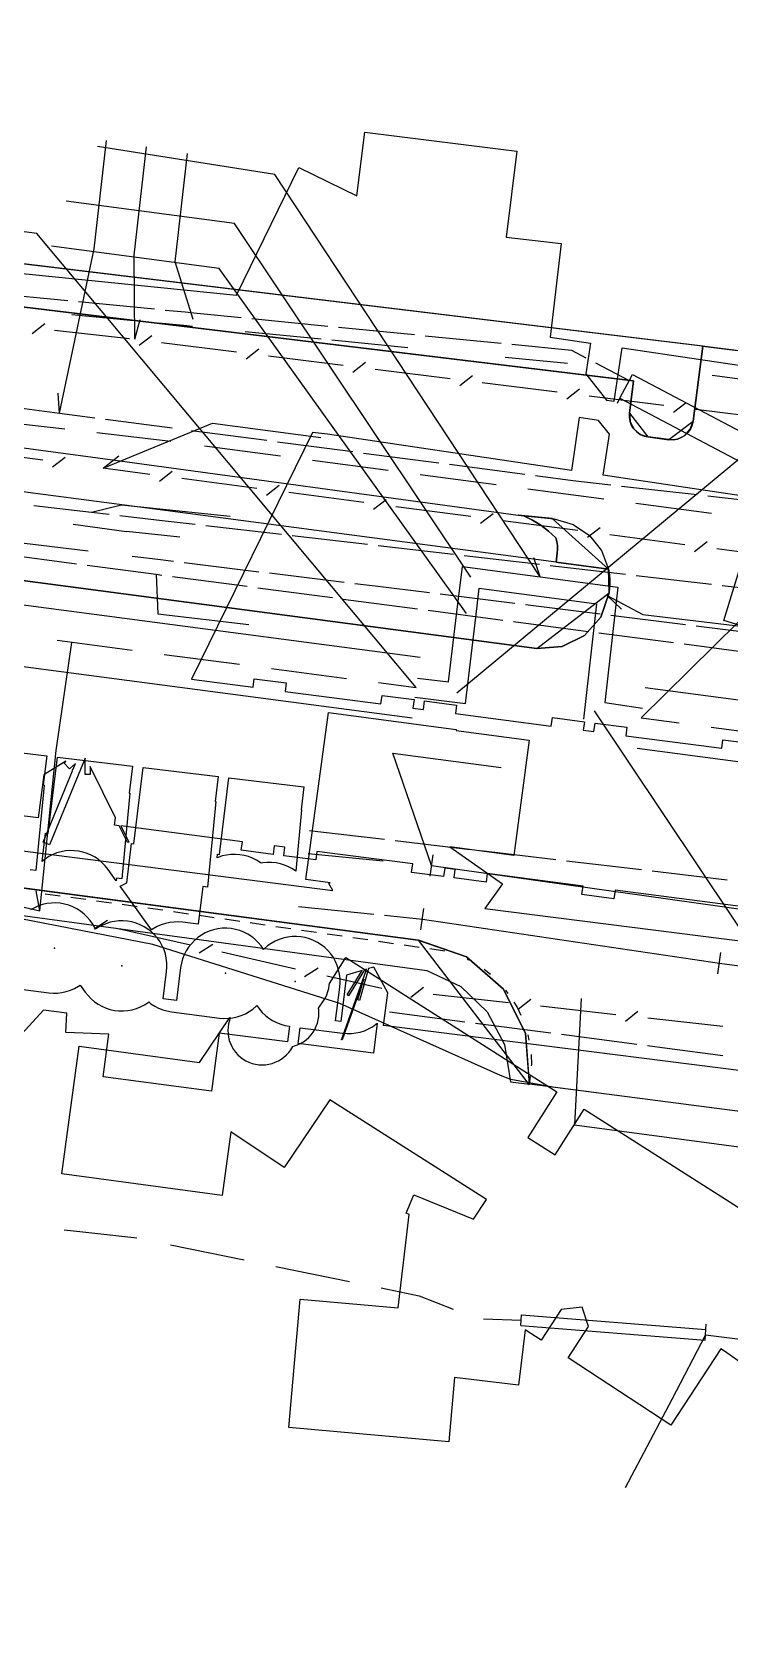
# Model space of a CAD drawing. Header units: metres. Extents: x -3782 to -2031, y 18790 to 19846.
# Drawn here: x -3249.8 to -3217.3, y 18881 to 18955.7 of the extents above; entities that cross this region are included whole.
import ezdxf

# ---------------------------------------------------------------- set-up
doc = ezdxf.new("R2010")
doc.units = ezdxf.units.M
for name, color, linetype in [('BOUNDARY', 7, 'Continuous'), ('CURB', 7, 'Continuous'), ('ELECTR_CABLE', 7, 'Continuous'), ('ELECTR_CABLE_COMM', 7, 'Continuous'), ('GRASS', 7, 'Continuous'), ('GROUND', 7, 'Continuous'), ('HEAT', 7, 'Continuous'), ('OVERHEAD_POWER_LINE', 7, 'Continuous'), ('ROAD', 7, 'Continuous'), ('SEWER', 7, 'Continuous'), ('SIDEWALK_PATH', 7, 'Continuous'), ('TREE', 7, 'Continuous'), ('WATER_PIPELINE', 7, 'Continuous')]:
    doc.layers.add(name, color=color, linetype=linetype)

msp = doc.modelspace()

# ---------------------------------------------------------------- linework, layer by layer
at = {"layer": 'BOUNDARY'}
for points in [[(-3328.35, 18955.694), (-3287.413, 18949.71), (-3284.272, 18949.094), (-3274.581, 18947.801), (-3273.478, 18947.722), (-3266.301, 18946.854), (-3218.684, 18941.094), (-3213.174, 18940.405), (-3211.904, 18940.226), (-3211.872, 18940.221), (-3208.336, 18939.484), (-3198.187, 18938.041), (-3192.293, 18937.586), (-3173.446, 18935.182), (-3154.322, 18932.744)], [(-2994.569, 18881.013), (-3030.502, 18885.663), (-3077.579, 18891.813), (-3127.214, 18898.373), (-3187.592, 18906.362), (-3194.536, 18906.975), (-3201.507, 18906.98), (-3208.452, 18906.379), (-3214.486, 18905.321), (-3214.842, 18905.279), (-3216.801, 18905.435), (-3225.513, 18906.565), (-3227.463, 18906.917), (-3227.954, 18907.112), (-3235.425, 18910.455), (-3244.131, 18913.21), (-3253.094, 18914.954), (-3281.775, 18918.855), (-3282.067, 18918.894), (-3491.403, 18946.577)]]:
    msp.add_lwpolyline(points, dxfattribs=at)
at = {"layer": 'CURB'}
for points in [[(-3266.934, 18944.916), (-3221.764, 18939.452)], [(-3316.218, 18942.882), (-3316.351, 18941.97), (-3313.776, 18938.562), (-3226.261, 18926.998), (-3222.894, 18929.579), (-3222.883, 18929.664), (-3222.924, 18930.688)], [(-3218.983, 18937.576), (-3218.527, 18941.072)], [(-3221.764, 18939.452), (-3221.945, 18937.953)], [(-3221.945, 18937.953), (-3221.082, 18936.842)], [(-3220.104, 18936.72), (-3218.983, 18937.576)], [(-3225.545, 18933.041), (-3227.125, 18933.205)], [(-3222.924, 18930.688), (-3225.545, 18933.041)], [(-3222.915, 18930.687), (-3225.376, 18931.007)], [(-3248.455, 18915.459), (-3249.155, 18915.555)], [(-3247.26, 18915.296), (-3247.96, 18915.391)], [(-3246.065, 18915.132), (-3246.764, 18915.228)], [(-3244.869, 18914.969), (-3245.569, 18915.065)], [(-3243.675, 18914.8), (-3244.374, 18914.901)], [(-3242.481, 18914.627), (-3243.18, 18914.728)], [(-3241.287, 18914.455), (-3241.986, 18914.556)], [(-3240.094, 18914.282), (-3240.793, 18914.383)], [(-3238.9, 18914.109), (-3239.599, 18914.211)], [(-3237.706, 18913.937), (-3238.405, 18914.038)], [(-3236.512, 18913.764), (-3237.211, 18913.865)], [(-3235.318, 18913.592), (-3236.017, 18913.693)], [(-3234.124, 18913.419), (-3234.823, 18913.52)], [(-3232.931, 18913.246), (-3233.63, 18913.347)], [(-3231.737, 18913.074), (-3232.436, 18913.175)], [(-3231.776, 18913.403), (-3226.609, 18906.677)], [(-3230.543, 18912.901), (-3231.242, 18913.002)], [(-3229.418, 18912.483), (-3229.503, 18912.53)], [(-3228.421, 18911.809), (-3228.708, 18912.042)], [(-3227.596, 18910.933), (-3227.7, 18911.074)], [(-3227.18, 18910.299), (-3227.315, 18910.52)], [(-3226.98, 18909.899), (-3227.18, 18910.299)], [(-3226.613, 18908.752), (-3226.665, 18909)], [(-3226.497, 18907.613), (-3226.513, 18908.079)], [(-3226.499, 18907.554), (-3226.497, 18907.613)], [(-3226.593, 18906.707), (-3226.548, 18907.057)]]:
    msp.add_lwpolyline(points, dxfattribs=at)
at = {"layer": 'ELECTR_CABLE'}
for points in [[(-3246.867, 18945.595), (-3246.297, 18950.644)], [(-3243.098, 18944.992), (-3242.529, 18950.041)], [(-3248.48, 18937.954), (-3246.867, 18945.595)], [(-3242.253, 18942.309), (-3243.098, 18944.992)], [(-3251.631, 18943.54), (-3248.094, 18943.194)], [(-3247.596, 18943.145), (-3244.059, 18942.8)], [(-3243.561, 18942.751), (-3242.634, 18942.661)], [(-3247.907, 18942.549), (-3244.368, 18942.203)], [(-3243.871, 18942.154), (-3242.696, 18942.039)], [(-3242.696, 18942.039), (-3242.284, 18941.999)], [(-3242.634, 18942.661), (-3242.222, 18942.62)], [(-3242.222, 18942.62), (-3240.024, 18942.402)], [(-3239.527, 18942.353), (-3235.99, 18942.003)], [(-3235.492, 18941.954), (-3231.955, 18941.604)], [(-3239.835, 18941.757), (-3236.297, 18941.407)], [(-3235.8, 18941.357), (-3232.262, 18941.007)], [(-3231.458, 18941.555), (-3227.921, 18941.205)], [(-3227.729, 18940.559), (-3224.822, 18940.272)], [(-3227.423, 18941.156), (-3224.64, 18940.88)], [(-3224.64, 18940.88), (-3223.97, 18940.528)], [(-3223.527, 18940.296), (-3221.954, 18939.469)], [(-3222.39, 18938.64), (-3221.808, 18939.746)], [(-3221.808, 18939.746), (-3211.949, 18934.55)], [(-3214.585, 18939.235), (-3218.091, 18939.703)], [(-3248.48, 18937.954), (-3248.539, 18938.887)], [(-3222.507, 18938.419), (-3222.391, 18938.64)], [(-3222.39, 18938.64), (-3212.531, 18933.444)], [(-3250.343, 18938.2), (-3248.48, 18937.954)], [(-3248.48, 18937.954), (-3246.836, 18937.738)], [(-3246.34, 18937.673), (-3243.231, 18937.264)], [(-3250.155, 18937.436), (-3248.242, 18937.214)], [(-3246.752, 18937.041), (-3243.3, 18936.64)], [(-3242.336, 18937.146), (-3238.829, 18936.685)], [(-3241.726, 18936.43), (-3238.194, 18935.96)], [(-3238.333, 18936.62), (-3234.825, 18936.159)], [(-3234.329, 18936.093), (-3230.821, 18935.632)], [(-3236.707, 18935.762), (-3233.175, 18935.292)], [(-3230.326, 18935.567), (-3226.818, 18935.106)], [(-3231.688, 18935.094), (-3228.156, 18934.624)], [(-3226.322, 18935.04), (-3224.585, 18934.812)], [(-3224.585, 18934.812), (-3222.81, 18934.611)], [(-3222.314, 18934.554), (-3218.798, 18934.155)], [(-3226.669, 18934.426), (-3223.137, 18933.955)], [(-3221.65, 18933.757), (-3218.119, 18933.287)], [(-3218.301, 18934.099), (-3214.786, 18933.7)], [(-3249.675, 18933.651), (-3246.996, 18933.339)], [(-3246.996, 18933.339), (-3245.591, 18933.679)], [(-3246.996, 18933.339), (-3246.166, 18933.243)], [(-3245.669, 18933.185), (-3243.71, 18932.957)], [(-3245.591, 18933.679), (-3240.537, 18933.151)], [(-3243.71, 18932.957), (-3242.16, 18932.777)], [(-3241.663, 18932.719), (-3238.154, 18932.311)], [(-3237.658, 18932.253), (-3234.148, 18931.845)], [(-3250.629, 18931.965), (-3247.15, 18931.54)], [(-3233.652, 18931.788), (-3230.143, 18931.38)], [(-3247.687, 18930.922), (-3251.161, 18931.382)], [(-3243.99, 18930.433), (-3247.191, 18930.857)], [(-3245.102, 18931.29), (-3243.911, 18931.144)], [(-3243.911, 18931.144), (-3243.175, 18931.054)], [(-3242.679, 18930.993), (-3239.2, 18930.568)], [(-3229.646, 18931.322), (-3226.137, 18930.914)], [(-3225.64, 18930.856), (-3222.131, 18930.448)], [(-3243.717, 18930.397), (-3243.99, 18930.433)], [(-3243.99, 18930.433), (-3243.902, 18928.6)], [(-3239.748, 18929.871), (-3243.222, 18930.331)], [(-3238.704, 18930.507), (-3235.226, 18930.082)], [(-3234.729, 18930.021), (-3233.781, 18929.905)], [(-3221.634, 18930.39), (-3218.125, 18929.982)], [(-3235.778, 18929.346), (-3239.252, 18929.806)], [(-3231.808, 18928.82), (-3235.282, 18929.28)], [(-3233.781, 18929.905), (-3231.251, 18929.591)], [(-3230.755, 18929.529), (-3227.277, 18929.097)], [(-3217.629, 18929.924), (-3216.79, 18929.827)], [(-3243.902, 18928.6), (-3239.665, 18928.101)], [(-3228.076, 18928.326), (-3231.312, 18928.754)], [(-3226.781, 18929.035), (-3223.303, 18928.603)], [(-3222.807, 18928.542), (-3219.33, 18928.11)], [(-3227.838, 18928.295), (-3228.076, 18928.326)], [(-3223.868, 18927.773), (-3227.342, 18928.23)], [(-3218.833, 18928.048), (-3215.356, 18927.616)], [(-3219.897, 18927.252), (-3223.372, 18927.708)], [(-3215.927, 18926.731), (-3219.402, 18927.187)], [(-3252.576, 18922.409), (-3249.082, 18921.99), (-3249.244, 18920.638), (-3249.198, 18920.634), (-3249.582, 18916.652), (-3249.847, 18916.678)], [(-3231.162, 18916.883), (-3232.96, 18922.118)], [(-3232.96, 18922.118), (-3227.922, 18921.456)], [(-3236.458, 18918.46), (-3236.851, 18918.507)], [(-3233.356, 18918.093), (-3236.458, 18918.46)], [(-3236.906, 18917.438), (-3233.409, 18917.1)], [(-3229.364, 18917.622), (-3232.859, 18918.035)], [(-3231.232, 18916.388), (-3231.092, 18917.378)], [(-3225.372, 18917.15), (-3228.868, 18917.563)], [(-3231.162, 18916.883), (-3213.882, 18914.451)], [(-3221.381, 18916.679), (-3224.876, 18917.092)], [(-3217.389, 18916.207), (-3220.884, 18916.62)], [(-3237.358, 18914.985), (-3233.842, 18914.621)], [(-3233.345, 18914.57), (-3231.587, 18914.388)], [(-3231.66, 18913.893), (-3231.514, 18914.883)], [(-3231.587, 18914.388), (-3217.759, 18912.336)], [(-3217.832, 18911.841), (-3217.686, 18912.831)], [(-3217.759, 18912.336), (-3215.906, 18912.092)], [(-3251.268, 18911.257), (-3248.989, 18910.96), (-3248.784, 18910.944), (-3248.578, 18910.947), (-3248.373, 18910.971), (-3248.172, 18911.015), (-3247.975, 18911.078), (-3247.787, 18911.161), (-3247.607, 18911.261), (-3247.523, 18911.319), (-3247.286, 18910.988), (-3247.157, 18910.827), (-3247.014, 18910.679), (-3246.856, 18910.546), (-3246.686, 18910.429), (-3246.506, 18910.33), (-3246.317, 18910.248), (-3246.121, 18910.185), (-3245.919, 18910.142), (-3245.714, 18910.119), (-3245.508, 18910.116), (-3245.303, 18910.133), (-3245.1, 18910.171), (-3244.902, 18910.228), (-3244.711, 18910.304), (-3244.527, 18910.398), (-3244.354, 18910.51), (-3244.328, 18910.531), (-3244.226, 18910.45), (-3244.052, 18910.339), (-3243.869, 18910.245), (-3243.677, 18910.169), (-3243.479, 18910.113), (-3243.276, 18910.076), (-3241.032, 18909.784), (-3240.826, 18909.768), (-3240.62, 18909.772), (-3240.416, 18909.795), (-3240.214, 18909.839), (-3240.018, 18909.903), (-3239.829, 18909.985), (-3239.649, 18910.085), (-3239.48, 18910.203), (-3239.323, 18910.336), (-3239.292, 18910.369), (-3239.176, 18910.202), (-3239.042, 18910.045), (-3238.894, 18909.902), (-3238.732, 18909.774), (-3238.559, 18909.663), (-3238.376, 18909.569), (-3238.184, 18909.493), (-3237.986, 18909.437), (-3237.783, 18909.4), (-3237.779, 18909.4), (-3237.874, 18908.669), (-3241.052, 18909.082), (-3241.406, 18906.386), (-3246.444, 18907.048), (-3246.184, 18909.031), (-3248.182, 18909.115), (-3248.144, 18910.004), (-3249.233, 18910.146), (-3252.276, 18906.851)], [(-3233.115, 18910.067), (-3229.606, 18909.611)], [(-3229.11, 18909.547), (-3225.601, 18909.09)], [(-3225.105, 18909.026), (-3221.596, 18908.57)], [(-3221.1, 18908.505), (-3220.182, 18908.386)], [(-3220.182, 18908.386), (-3217.591, 18908.045)], [(-3248.274, 18899.921), (-3247.394, 18899.824)], [(-3247.394, 18899.824), (-3244.885, 18899.547)], [(-3243.32, 18899.226), (-3239.884, 18898.521)], [(-3238.415, 18898.22), (-3234.979, 18897.515)], [(-3233.509, 18897.214), (-3231.736, 18896.85)], [(-3231.736, 18896.85), (-3230.157, 18896.227)], [(-3228.741, 18895.775), (-3226.989, 18895.71)], [(-3227.009, 18895.461), (-3226.969, 18895.959)], [(-3226.969, 18895.959), (-3218.387, 18895.275)], [(-3227.009, 18895.461), (-3218.427, 18894.777)], [(-3218.407, 18895.026), (-3219.97, 18892.02)], [(-3218.427, 18894.777), (-3218.387, 18895.275)], [(-3218.407, 18895.026), (-3216.667, 18894.808)], [(-3218.387, 18895.275), (-3218.368, 18895.525)], [(-3219.97, 18892.02), (-3222.152, 18887.906)]]:
    msp.add_lwpolyline(points, dxfattribs=at)
for points in [[(-3249.134, 18918.392), (-3249.012, 18918.377), (-3248.585, 18921.93), (-3245.091, 18921.511), (-3245.242, 18920.252), (-3245.203, 18920.248), (-3245.587, 18916.267), (-3245.83, 18916.29), (-3245.844, 18916.176), (-3246.226, 18916.708), (-3246.355, 18916.869), (-3246.498, 18917.017), (-3246.656, 18917.15), (-3246.825, 18917.267), (-3247.006, 18917.366), (-3247.195, 18917.448), (-3247.391, 18917.511), (-3247.593, 18917.554), (-3247.797, 18917.577), (-3248.003, 18917.58), (-3248.209, 18917.563), (-3248.412, 18917.526), (-3248.61, 18917.469), (-3248.801, 18917.393), (-3248.984, 18917.298), (-3249.157, 18917.186), (-3249.294, 18917.077)], [(-3245.352, 18916.078), (-3245.13, 18917.904), (-3245.022, 18917.891), (-3244.594, 18921.451), (-3241.1, 18921.032), (-3241.24, 18919.866), (-3241.207, 18919.862), (-3241.592, 18915.881), (-3241.813, 18915.902), (-3242.026, 18914.149), (-3242.734, 18914.241), (-3242.94, 18914.258), (-3243.146, 18914.254), (-3243.35, 18914.23), (-3243.552, 18914.187), (-3243.748, 18914.123), (-3243.937, 18914.041), (-3244.117, 18913.941), (-3244.196, 18913.886), (-3245.657, 18915.917)], [(-3241.125, 18917.416), (-3241.032, 18917.405), (-3240.603, 18920.972), (-3237.109, 18920.553), (-3237.238, 18919.479), (-3237.212, 18919.477), (-3237.486, 18916.63), (-3237.633, 18916.729), (-3237.814, 18916.827), (-3238.004, 18916.907), (-3238.201, 18916.968), (-3238.403, 18917.009), (-3238.608, 18917.031), (-3238.814, 18917.032), (-3239.019, 18917.013), (-3239.101, 18916.997), (-3239.136, 18917.025), (-3239.311, 18917.135), (-3239.495, 18917.227), (-3239.687, 18917.301), (-3239.886, 18917.355), (-3240.089, 18917.39), (-3240.295, 18917.405), (-3240.501, 18917.4), (-3240.705, 18917.374), (-3240.906, 18917.329), (-3241.102, 18917.264), (-3241.146, 18917.244)], [(-3237.283, 18909.335), (-3235.3, 18909.077), (-3235.094, 18909.061), (-3234.888, 18909.064), (-3234.683, 18909.088), (-3234.482, 18909.132), (-3234.286, 18909.195), (-3234.097, 18909.278), (-3233.917, 18909.378), (-3233.748, 18909.496), (-3233.687, 18909.547), (-3233.869, 18908.148), (-3237.378, 18908.605)]]:
    msp.add_lwpolyline(points, close=True, dxfattribs=at)
at = {"layer": 'ELECTR_CABLE_COMM'}
for points in [[(-3245.009, 18945.306), (-3244.439, 18950.356)], [(-3244.972, 18941.401), (-3245.009, 18945.306)], [(-3249.758, 18941.653), (-3249.174, 18942.123)], [(-3244.972, 18941.401), (-3244.73, 18942.303)], [(-3248.72, 18941.807), (-3245.225, 18941.428)], [(-3244.776, 18941.109), (-3244.184, 18941.569)], [(-3243.736, 18941.246), (-3240.247, 18940.809)], [(-3239.798, 18940.486), (-3239.207, 18940.946)], [(-3238.758, 18940.623), (-3235.269, 18940.186)], [(-3234.821, 18939.863), (-3234.229, 18940.323)], [(-3233.781, 18940), (-3230.292, 18939.563)], [(-3229.843, 18939.24), (-3229.252, 18939.7)], [(-3228.803, 18939.376), (-3225.314, 18938.94)], [(-3224.866, 18938.616), (-3224.274, 18939.076)], [(-3223.826, 18938.753), (-3220.337, 18938.316)], [(-3219.888, 18937.993), (-3219.297, 18938.453)], [(-3246.456, 18935.385), (-3241.355, 18937.484)], [(-3241.355, 18937.484), (-3236.317, 18936.823)], [(-3218.848, 18938.13), (-3215.359, 18937.693)], [(-3249.262, 18935.753), (-3252.758, 18936.213)], [(-3248.222, 18935.884), (-3248.816, 18935.427)], [(-3246.456, 18935.385), (-3245.719, 18935.958)], [(-3244.28, 18935.099), (-3246.456, 18935.385)], [(-3243.239, 18935.229), (-3243.833, 18934.773)], [(-3239.297, 18934.444), (-3242.793, 18934.903)], [(-3238.256, 18934.574), (-3238.851, 18934.118)], [(-3234.315, 18933.789), (-3237.81, 18934.249)], [(-3233.274, 18933.92), (-3233.868, 18933.463)], [(-3229.332, 18933.135), (-3232.827, 18933.594)], [(-3228.291, 18933.265), (-3228.886, 18932.809)], [(-3224.349, 18932.48), (-3227.845, 18932.939)], [(-3223.308, 18932.61), (-3223.903, 18932.154)], [(-3219.367, 18931.825), (-3222.862, 18932.284)], [(-3218.326, 18931.956), (-3218.92, 18931.499)], [(-3214.384, 18931.17), (-3217.879, 18931.63)], [(-3248.646, 18922.237), (-3247.905, 18927.264)], [(-3249.407, 18914.782), (-3248.646, 18922.237)], [(-3250.73, 18915.082), (-3249.407, 18914.782)], [(-3249.407, 18914.782), (-3249.564, 18915.703)], [(-3246.878, 18913.937), (-3246.244, 18914.336)], [(-3245.83, 18913.971), (-3242.392, 18913.191)], [(-3241.978, 18912.825), (-3241.344, 18913.225)], [(-3240.929, 18912.859), (-3237.492, 18912.08)], [(-3237.077, 18911.714), (-3236.443, 18912.114)], [(-3236.029, 18911.748), (-3233.479, 18911.17)], [(-3232.121, 18910.752), (-3231.536, 18911.22)], [(-3231.083, 18910.902), (-3227.58, 18910.512)], [(-3227.127, 18910.195), (-3226.542, 18910.663)], [(-3224.198, 18910.692), (-3224.497, 18904.809)], [(-3226.089, 18910.345), (-3222.586, 18909.955)], [(-3222.133, 18909.638), (-3221.548, 18910.106)], [(-3221.095, 18909.789), (-3217.592, 18909.398)], [(-3224.497, 18904.809), (-3213.486, 18903.34)]]:
    msp.add_lwpolyline(points, dxfattribs=at)
at = {"layer": 'GRASS'}
msp.add_lwpolyline([(-3266.934, 18944.916), (-3221.764, 18939.452), (-3221.945, 18937.953), (-3221.914, 18937.56), (-3221.742, 18937.22), (-3221.455, 18936.969), (-3221.082, 18936.842), (-3220.104, 18936.714), (-3219.708, 18936.741), (-3219.365, 18936.913), (-3219.112, 18937.2), (-3218.983, 18937.576), (-3218.526, 18941.075), (-3266.301, 18946.854)], dxfattribs=at)
for points in [[(-3243.567, 18933.414), (-3263.233, 18935.995), (-3263.937, 18931.976), (-3226.261, 18926.998), (-3225.073, 18927.078), (-3224.043, 18927.591), (-3223.281, 18928.452), (-3222.894, 18929.579), (-3222.883, 18929.664), (-3222.86, 18929.92), (-3222.859, 18930.178), (-3222.881, 18930.434), (-3222.924, 18930.688), (-3225.35, 18931.004)], [(-3342.224, 18927.998), (-3342.339, 18926.864), (-3281.921, 18918.874), (-3231.384, 18912.002), (-3229.798, 18911.253), (-3228.566, 18910.067), (-3227.769, 18908.553), (-3227.49, 18906.821), (-3226.606, 18906.706), (-3226.78, 18909.074), (-3227.81, 18911.121), (-3229.53, 18912.635), (-3231.776, 18913.403)]]:
    msp.add_lwpolyline(points, close=True, dxfattribs=at)
at = {"layer": 'GROUND'}
for points in [[(-3342.224, 18927.998), (-3266.39, 18917.977), (-3231.776, 18913.403), (-3229.53, 18912.635), (-3227.81, 18911.121), (-3226.78, 18909.074), (-3226.61, 18906.763), (-3227.463, 18906.917), (-3227.954, 18907.112), (-3235.425, 18910.455), (-3244.131, 18913.21), (-3253.094, 18914.954), (-3281.775, 18918.855), (-3282.067, 18918.894), (-3491.403, 18946.577)], [(-3266.301, 18946.854), (-3218.684, 18941.094), (-3218.526, 18941.074), (-3218.983, 18937.576), (-3219.027, 18937.384), (-3219.107, 18937.206), (-3219.22, 18937.047), (-3219.364, 18936.913), (-3219.532, 18936.809), (-3219.715, 18936.742), (-3219.908, 18936.711), (-3220.104, 18936.72), (-3221.07, 18936.84), (-3221.263, 18936.883), (-3221.442, 18936.961), (-3221.602, 18937.073), (-3221.739, 18937.215), (-3221.844, 18937.382), (-3221.915, 18937.564), (-3221.949, 18937.756), (-3221.945, 18937.953), (-3221.764, 18939.452), (-3261.779, 18944.292)], [(-3262.875, 18938.037), (-3246.707, 18935.869), (-3227.125, 18933.205), (-3226.865, 18933.17), (-3226.458, 18932.969), (-3226.074, 18932.73), (-3225.713, 18932.456), (-3225.38, 18932.148), (-3225.328, 18931.972), (-3225.298, 18931.791), (-3225.291, 18931.609), (-3225.306, 18931.426), (-3225.35, 18931.004), (-3222.924, 18930.688), (-3222.881, 18930.434), (-3222.859, 18930.178), (-3222.86, 18929.92), (-3222.883, 18929.664), (-3222.894, 18929.579), (-3223.281, 18928.452), (-3224.043, 18927.591), (-3225.073, 18927.078), (-3226.261, 18926.998), (-3263.937, 18931.976)]]:
    msp.add_lwpolyline(points, dxfattribs=at)
at = {"layer": 'HEAT'}
for points in [[(-3229.978, 18924.933), (-3195.032, 18953.901)], [(-3238.458, 18949.065), (-3246.718, 18950.37)], [(-3221.402, 18923.764), (-3194.215, 18950.564)], [(-3226.108, 18930.331), (-3238.458, 18949.065)], [(-3249.533, 18946.312), (-3257.371, 18947.357)], [(-3240.338, 18946.774), (-3248.176, 18947.819)], [(-3229.33, 18930.307), (-3240.338, 18946.774)], [(-3231.876, 18925.169), (-3249.533, 18946.312)], [(-3241.057, 18944.689), (-3248.852, 18945.728)], [(-3229.532, 18928.628), (-3241.057, 18944.689)], [(-3316.542, 18937.78), (-3231.69, 18926.582)], [(-3316.857, 18934.946), (-3232.062, 18923.756)], [(-3229.979, 18928.682), (-3229.722, 18930.813)], [(-3229.722, 18930.813), (-3222.49, 18929.849)], [(-3226.108, 18930.331), (-3226.394, 18931.22)], [(-3229.086, 18928.574), (-3228.938, 18929.801)], [(-3228.938, 18929.801), (-3223.484, 18929.073)], [(-3222.49, 18929.849), (-3223.097, 18924.469)], [(-3222.987, 18929.461), (-3221.326, 18928.578)], [(-3222.987, 18929.461), (-3222.31, 18928.818)], [(-3230.371, 18925.435), (-3229.979, 18928.682)], [(-3229.585, 18924.431), (-3229.086, 18928.574)], [(-3223.484, 18929.073), (-3224.089, 18923.705)], [(-3221.326, 18928.578), (-3213.524, 18927.646)], [(-3248.596, 18927.376), (-3245.094, 18926.913)], [(-3243.606, 18926.717), (-3240.104, 18926.255)], [(-3238.617, 18926.059), (-3235.114, 18925.596)], [(-3231.82, 18925.616), (-3230.371, 18925.435)], [(-3233.627, 18925.4), (-3231.876, 18925.169)], [(-3221.215, 18925.177), (-3130.514, 18913.182)], [(-3231.932, 18924.722), (-3229.585, 18924.431)], [(-3223.593, 18924.087), (-3209.082, 18902.389)], [(-3223.097, 18924.469), (-3221.336, 18924.209)], [(-3221.402, 18923.764), (-3219.626, 18923.529)], [(-3218.139, 18923.332), (-3214.587, 18922.863)], [(-3221.589, 18922.351), (-3130.88, 18910.355)]]:
    msp.add_lwpolyline(points, dxfattribs=at)
at = {"layer": 'OVERHEAD_POWER_LINE'}
for points in [[(-3247.85, 18932.774), (-3245.372, 18932.443)], [(-3242.887, 18932.174), (-3245.372, 18932.443)]]:
    msp.add_lwpolyline(points, dxfattribs=at)
at = {"layer": 'ROAD'}
for points in [[(-3261.779, 18944.292), (-3221.765, 18939.452), (-3221.764, 18939.452), (-3221.764, 18939.451), (-3221.945, 18937.954), (-3221.945, 18937.953), (-3221.949, 18937.757), (-3221.949, 18937.755), (-3221.916, 18937.565), (-3221.915, 18937.563), (-3221.845, 18937.383), (-3221.844, 18937.381), (-3221.739, 18937.216), (-3221.738, 18937.215), (-3221.603, 18937.074), (-3221.601, 18937.073), (-3221.443, 18936.962), (-3221.441, 18936.961), (-3221.264, 18936.883), (-3221.262, 18936.883), (-3221.071, 18936.841), (-3221.07, 18936.84), (-3220.105, 18936.72), (-3220.104, 18936.72), (-3219.909, 18936.712), (-3219.907, 18936.712), (-3219.716, 18936.742), (-3219.714, 18936.742), (-3219.533, 18936.809), (-3219.531, 18936.81), (-3219.365, 18936.912), (-3219.364, 18936.913), (-3219.221, 18937.047), (-3219.22, 18937.048), (-3219.108, 18937.205), (-3219.107, 18937.207), (-3219.028, 18937.383), (-3219.027, 18937.385), (-3218.984, 18937.576), (-3218.983, 18937.577), (-3218.526, 18941.074), (-3218.526, 18941.075), (-3218.525, 18941.075), (-3215.411, 18940.685)], [(-3089.031, 18894.605), (-3189.574, 18907.837), (-3209.113, 18910.408), (-3209.115, 18910.408), (-3211.472, 18910.25), (-3211.476, 18910.249), (-3213.522, 18909.241), (-3213.525, 18909.239), (-3215.048, 18907.541), (-3215.05, 18907.538), (-3215.839, 18905.312), (-3215.839, 18905.311), (-3215.84, 18905.311), (-3226.605, 18906.707), (-3226.606, 18906.708), (-3226.78, 18909.072), (-3226.781, 18909.075), (-3227.809, 18911.119), (-3227.811, 18911.122), (-3229.529, 18912.634), (-3229.532, 18912.636), (-3231.775, 18913.403), (-3231.777, 18913.403), (-3266.39, 18917.977)]]:
    msp.add_lwpolyline(points, dxfattribs=at)
at = {"layer": 'SEWER'}
for points in [[(-3252.049, 18944.64), (-3240.249, 18943.437), (-3237.333, 18949.383), (-3234.64, 18948.062), (-3234.267, 18951.039), (-3227.186, 18950.153), (-3227.687, 18946.15), (-3225.131, 18945.856), (-3225.632, 18941.492), (-3223.763, 18941.213), (-3223.977, 18939.777), (-3223.017, 18938.559), (-3222.65, 18938.504), (-3222.279, 18940.992), (-3215.168, 18939.931)], [(-3211.808, 18926.547), (-3217.547, 18928.298), (-3215.819, 18933.962), (-3223.164, 18935.058), (-3222.879, 18936.968), (-3223.387, 18937.612), (-3224.28, 18937.745), (-3224.648, 18935.279), (-3236.012, 18936.974), (-3236.701, 18937.044), (-3242.332, 18925.562), (-3239.466, 18925.189), (-3239.414, 18925.586), (-3237.927, 18925.392), (-3237.979, 18924.995), (-3233.516, 18924.414), (-3233.465, 18924.81), (-3231.977, 18924.617), (-3232.029, 18924.22), (-3231.533, 18924.155), (-3231.481, 18924.552), (-3229.994, 18924.358), (-3230.046, 18923.962), (-3225.583, 18923.38), (-3225.532, 18923.777), (-3224.044, 18923.583), (-3224.096, 18923.187), (-3223.6, 18923.122), (-3223.548, 18923.519), (-3222.061, 18923.325), (-3222.113, 18922.928), (-3217.65, 18922.347), (-3217.599, 18922.744), (-3216.111, 18922.55)], [(-3216.171, 18914.893), (-3222.616, 18915.733), (-3222.668, 18915.336), (-3224.155, 18915.53), (-3224.104, 18915.927), (-3228.566, 18916.508), (-3228.618, 18916.111), (-3230.105, 18916.305), (-3230.053, 18916.702), (-3230.549, 18916.766), (-3230.601, 18916.37), (-3232.088, 18916.564), (-3232.037, 18916.96), (-3236.499, 18917.542), (-3236.551, 18917.145), (-3238.038, 18917.339), (-3237.986, 18917.735), (-3238.482, 18917.8), (-3238.534, 18917.403), (-3240.021, 18917.597), (-3239.97, 18917.994), (-3245.63, 18918.731), (-3245.263, 18917.98), (-3245.319, 18917.953), (-3245.705, 18918.741), (-3245.923, 18918.769), (-3245.88, 18919.099), (-3247.055, 18921.501), (-3247.051, 18921.131), (-3247.284, 18921.128), (-3247.293, 18921.888), (-3248.944, 18917.855), (-3249.244, 18917.977), (-3247.884, 18921.301), (-3247.899, 18921.312), (-3247.853, 18921.376), (-3247.747, 18921.633), (-3248.022, 18921.384), (-3248.277, 18921.664), (-3248.183, 18921.749), (-3249.221, 18921.114), (-3249.477, 18919.105), (-3250.614, 18919.25)], [(-3214.871, 18892.396), (-3217.513, 18894.266), (-3217.697, 18894.383), (-3220.013, 18890.834), (-3224.801, 18893.958), (-3223.845, 18895.423), (-3224.142, 18896.315), (-3225.118, 18896.217), (-3226.057, 18894.778), (-3226.799, 18895.262), (-3227.106, 18892.69), (-3230.085, 18893.046), (-3230.349, 18890.058), (-3237.811, 18890.717), (-3237.283, 18896.694), (-3232.719, 18896.291), (-3232.2, 18900.636), (-3232.335, 18900.691), (-3231.98, 18901.555), (-3229.205, 18900.415), (-3228.608, 18901.33), (-3235.901, 18905.974), (-3238.024, 18902.817), (-3240.514, 18904.49), (-3240.914, 18901.517), (-3248.373, 18902.522), (-3247.572, 18908.468), (-3241.962, 18907.713), (-3240.557, 18909.802), (-3240.533, 18909.786), (-3240.574, 18909.672), (-3240.613, 18909.52), (-3240.636, 18909.364), (-3240.644, 18909.208), (-3240.637, 18909.051), (-3240.615, 18908.895), (-3240.577, 18908.743), (-3240.524, 18908.595), (-3240.458, 18908.453), (-3240.377, 18908.318), (-3240.284, 18908.192), (-3240.179, 18908.075), (-3240.063, 18907.969), (-3239.937, 18907.875), (-3239.803, 18907.794), (-3239.661, 18907.727), (-3239.513, 18907.673), (-3239.361, 18907.635), (-3239.206, 18907.611), (-3239.049, 18907.603), (-3238.892, 18907.61), (-3238.737, 18907.633), (-3238.584, 18907.671), (-3238.436, 18907.723), (-3238.294, 18907.79), (-3238.159, 18907.87), (-3238.033, 18907.963), (-3237.916, 18908.069), (-3237.811, 18908.185), (-3237.717, 18908.31), (-3237.613, 18908.465), (-3237.545, 18908.482), (-3237.397, 18908.534), (-3237.255, 18908.601), (-3237.12, 18908.681), (-3236.993, 18908.774), (-3236.877, 18908.879), (-3236.771, 18908.995), (-3236.677, 18909.121), (-3236.596, 18909.256), (-3236.528, 18909.398), (-3236.475, 18909.545), (-3236.437, 18909.697), (-3236.413, 18909.853), (-3236.405, 18910.009), (-3236.412, 18910.166), (-3236.422, 18910.236), (-3236.184, 18910.59), (-3236.103, 18910.725), (-3236.035, 18910.866), (-3235.982, 18911.014), (-3235.944, 18911.166), (-3235.92, 18911.321), (-3235.916, 18911.398), (-3235.147, 18912.607), (-3225.32, 18906.35), (-3226.672, 18904.228), (-3225.406, 18903.422), (-3224.055, 18905.544), (-3215.888, 18900.344)]]:
    msp.add_lwpolyline(points, dxfattribs=at)
at = {"layer": 'SIDEWALK_PATH'}
msp.add_lwpolyline([(-3227.125, 18933.205), (-3225.451, 18933.031), (-3224.562, 18932.768), (-3223.812, 18932.26), (-3223.247, 18931.552), (-3222.915, 18930.687), (-3225.35, 18931.004), (-3225.306, 18931.426), (-3225.291, 18931.609), (-3225.298, 18931.791), (-3225.328, 18931.972), (-3225.38, 18932.148), (-3225.713, 18932.456), (-3226.074, 18932.73), (-3226.458, 18932.969), (-3226.865, 18933.17)], close=True, dxfattribs=at)
at = {"layer": 'TREE'}
for p in [(-3248.718, 18913.043), (-3245.581, 18912.215), (-3240.761, 18911.867), (-3237.512, 18911.483)]:
    msp.add_point(p, dxfattribs=at)
at = {"layer": 'WATER_PIPELINE'}
for points in [[(-3272.312, 18920.395), (-3235.764, 18915.726), (-3235.936, 18916.045), (-3235.877, 18916.077), (-3237.013, 18916.231), (-3235.959, 18924.018), (-3230.014, 18923.213), (-3230.018, 18923.18), (-3226.61, 18922.719), (-3227.335, 18917.36), (-3230.308, 18917.762), (-3227.861, 18916.027), (-3228.674, 18914.88), (-3189.484, 18909.921), (-3189.799, 18907.438), (-3188.311, 18907.25), (-3187.996, 18909.733), (-3145.581, 18904.365)], [(-3210.589, 18906.543), (-3233.396, 18909.43), (-3233.202, 18910.964), (-3233.845, 18912.16), (-3234.103, 18912.083), (-3234.518, 18910.605), (-3234.586, 18910.624), (-3234.314, 18911.588), (-3235.326, 18908.763), (-3235.354, 18908.773), (-3234.201, 18911.991), (-3234.182, 18912.059), (-3234.285, 18912.028), (-3235.032, 18910.82), (-3235.092, 18910.857), (-3234.386, 18911.998), (-3235.113, 18911.781), (-3235.388, 18909.629), (-3235.628, 18909.659), (-3235.429, 18911.217), (-3235.413, 18911.422), (-3235.417, 18911.628), (-3235.441, 18911.833), (-3235.486, 18912.034), (-3235.549, 18912.23), (-3235.632, 18912.419), (-3235.733, 18912.599), (-3235.851, 18912.768), (-3235.985, 18912.924), (-3236.133, 18913.067), (-3236.295, 18913.194), (-3236.469, 18913.305), (-3236.653, 18913.399), (-3236.844, 18913.474), (-3237.043, 18913.53), (-3237.246, 18913.566), (-3237.451, 18913.582), (-3237.657, 18913.578), (-3237.862, 18913.553), (-3238.063, 18913.509), (-3238.259, 18913.445), (-3238.448, 18913.363), (-3238.628, 18913.262), (-3238.797, 18913.144), (-3238.953, 18913.01), (-3238.981, 18912.981), (-3238.982, 18912.983), (-3239.1, 18913.152), (-3239.234, 18913.308), (-3239.382, 18913.451), (-3239.544, 18913.578), (-3239.718, 18913.689), (-3239.902, 18913.783), (-3240.093, 18913.858), (-3240.292, 18913.914), (-3240.495, 18913.95), (-3240.7, 18913.966), (-3240.906, 18913.962), (-3241.111, 18913.937), (-3241.312, 18913.893), (-3241.508, 18913.829), (-3241.697, 18913.747), (-3241.877, 18913.646), (-3242.046, 18913.528), (-3242.202, 18913.394), (-3242.345, 18913.245), (-3242.473, 18913.083), (-3242.584, 18912.91), (-3242.677, 18912.726), (-3242.752, 18912.534), (-3242.808, 18912.336), (-3242.844, 18912.133), (-3243.039, 18910.606), (-3243.659, 18910.685), (-3243.498, 18911.949), (-3243.482, 18912.154), (-3243.486, 18912.36), (-3243.51, 18912.565), (-3243.555, 18912.766), (-3243.618, 18912.962), (-3243.701, 18913.151), (-3243.802, 18913.331), (-3243.92, 18913.5), (-3244.054, 18913.656), (-3244.202, 18913.799), (-3244.364, 18913.926), (-3244.538, 18914.037), (-3244.722, 18914.131), (-3244.913, 18914.206), (-3245.112, 18914.262), (-3245.315, 18914.298), (-3245.52, 18914.314), (-3245.726, 18914.31), (-3245.931, 18914.285), (-3246.132, 18914.241), (-3246.328, 18914.177), (-3246.517, 18914.095), (-3246.697, 18913.994), (-3246.81, 18913.915), (-3246.838, 18913.979), (-3246.939, 18914.159), (-3247.057, 18914.328), (-3247.191, 18914.484), (-3247.339, 18914.627), (-3247.501, 18914.754), (-3247.675, 18914.865), (-3247.859, 18914.959), (-3248.05, 18915.034), (-3248.249, 18915.09), (-3248.452, 18915.126), (-3248.657, 18915.142), (-3248.863, 18915.138), (-3249.068, 18915.113), (-3249.269, 18915.069), (-3249.465, 18915.005), (-3249.654, 18914.923), (-3249.834, 18914.822)]]:
    msp.add_lwpolyline(points, dxfattribs=at)

doc.saveas('drawing.dxf')
